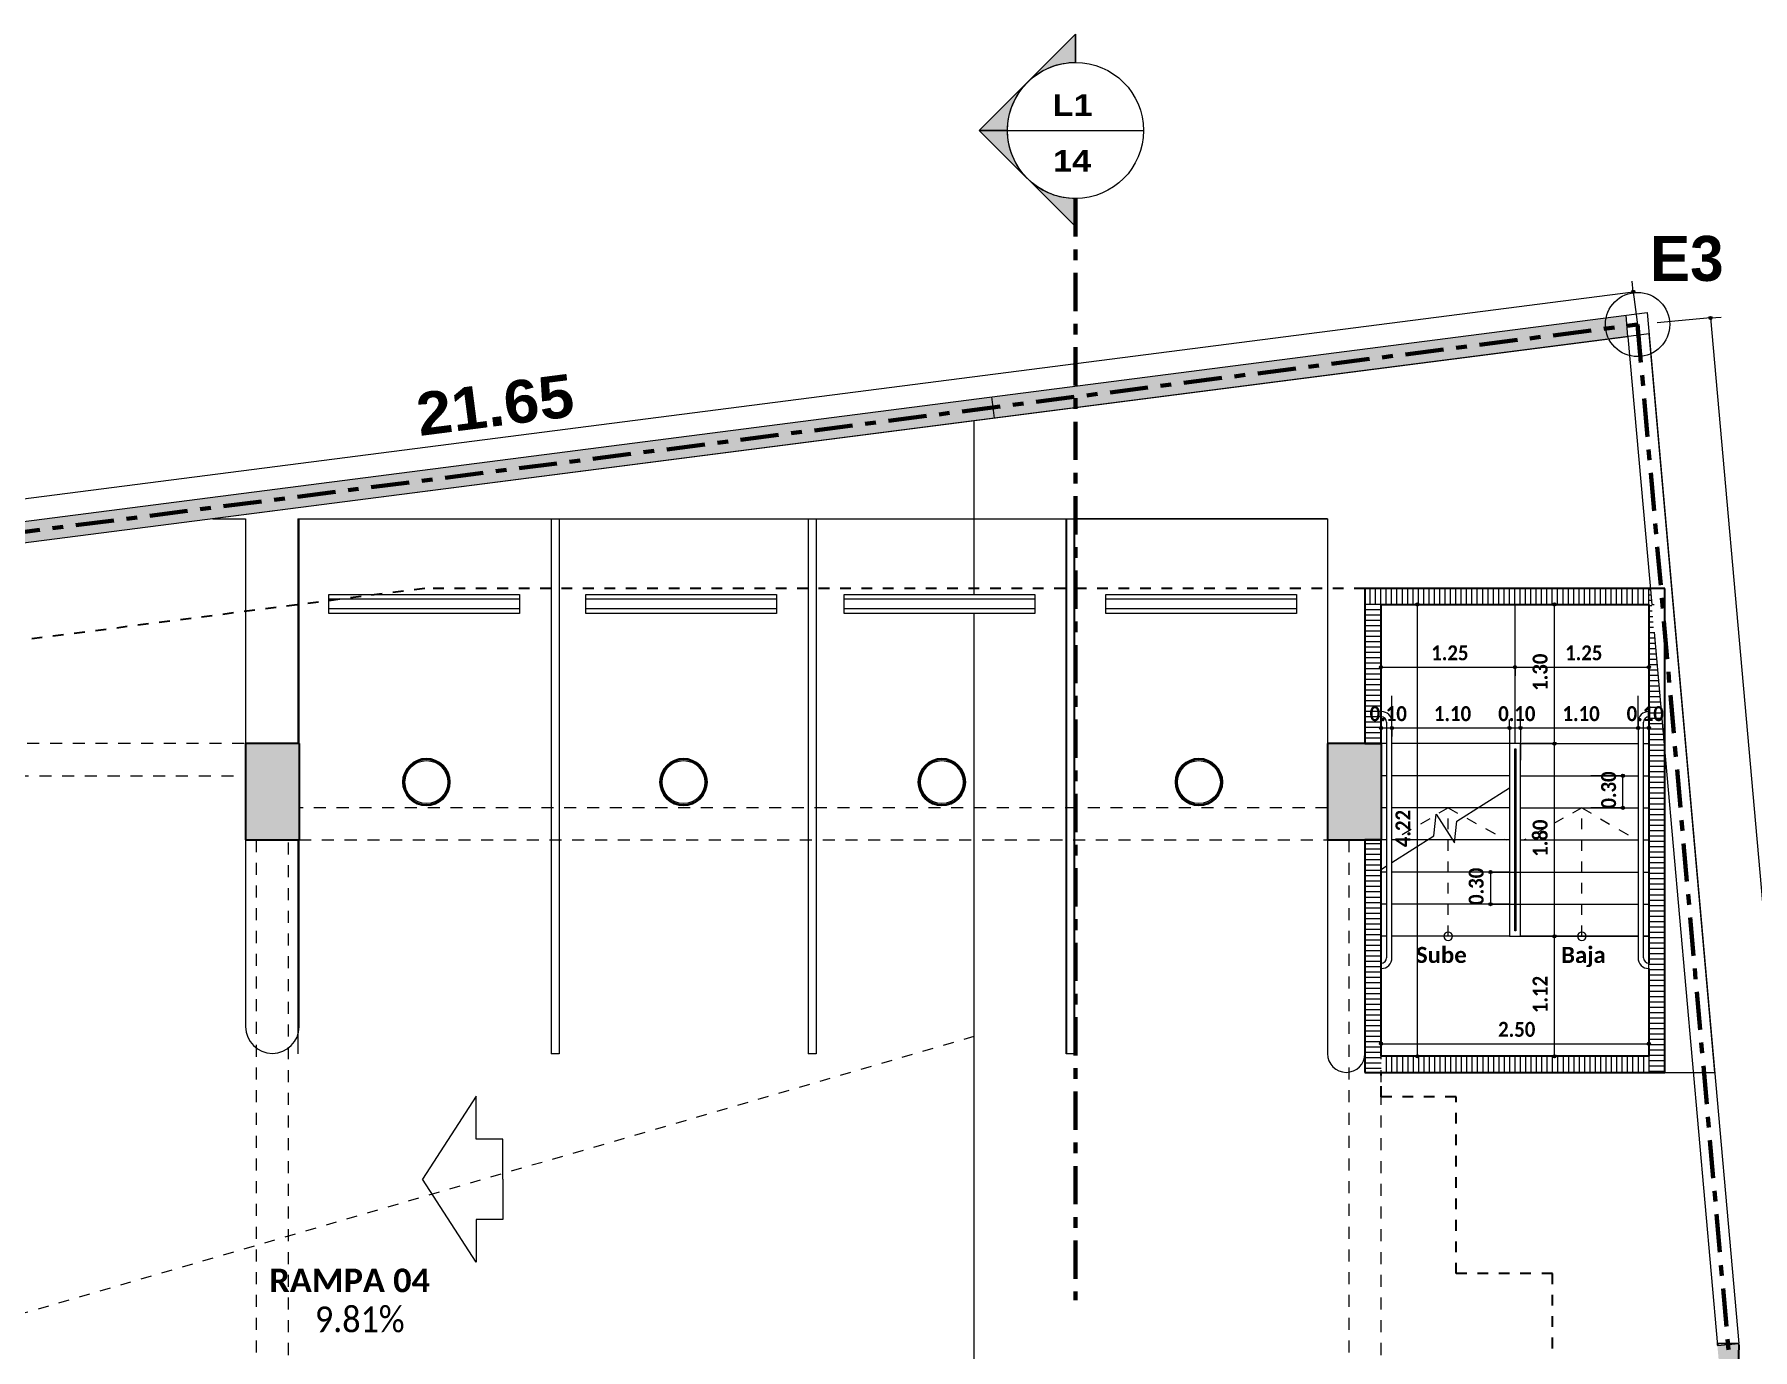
# Model space of a CAD drawing. Header units: metres. Extents: x -144 to 1000, y -717 to 29.
# Drawn here: x 414.81 to 430.85, y -554.04 to -541.75 of the extents above; entities that cross this region are included whole.
import ezdxf

# ---------------------------------------------------------------- set-up
doc = ezdxf.new("R2010")
doc.units = ezdxf.units.M
for name, pattern in [('Basculante', [0.11625, 0.075, -0.04125]), ('basculante modificado', [0.18, 0.1125, -0.0675]), ('Dash Dot 3_16_', [0.595313, 0.357187, -0.119063, 0, -0.119063])]:
    doc.linetypes.add(name, pattern=pattern)
doc.layers.get('0').update_dxf_attribs({"color": 1})
for name, color, linetype, lineweight in [('A-ANNO-DIMS', 1, 'Continuous', 9), ('A-DETL', 1, 'Continuous', 9), ('A-DETL-GENF', 1, 'Continuous', 9), ('A-DETL-THIN', 1, 'Continuous', 9), ('A-FLOR', 2, 'Continuous', 9), ('A-FLOR-OVHD', 7, 'Basculante', 9), ('A-WALL', 4, 'Continuous', 9), ('C-PRKG', 2, 'Continuous', 9), ('G-ANNO-DIMS', 1, 'Continuous', 9), ('G-ANNO-SYMB', 1, 'Continuous', 9), ('G-ANNO-TEXT', 2, 'Continuous', 9), ('S-COLS', 7, 'Continuous', 9), ('S-STRS', 1, 'Continuous', 9)]:
    doc.layers.add(name, color=color, linetype=linetype, lineweight=lineweight)
doc.layers.add('A-WALL-PATT', color=7, linetype='Continuous', lineweight=35, true_color=0x9c9c9c)
doc.styles.add('Arial Black', font='', dxfattribs={"height": 0.15})
doc.styles.add('Britannic Bold_B_1', font='', dxfattribs={"width": 0.7, "height": 0.4})
doc.styles.add('Britannic Bold_B_2', font='', dxfattribs={"width": 1.1, "height": 0.009})
doc.styles.add('Calibri', font='calibri.ttf', dxfattribs={"width": 0.9, "height": 0.24})
doc.styles.add('Calibri_B', font='calibrib.ttf', dxfattribs={"height": 0.165})
doc.styles.add('Calibri_B_1', font='calibrib.ttf', dxfattribs={"height": 0.135})
doc.styles.add('Calibri_B_6', font='calibrib.ttf', dxfattribs={"width": 0.9})
doc.styles.get('Arial Black').set_extended_font_data('Arial Black')
doc.styles.get('Britannic Bold_B_1').set_extended_font_data('Britannic Bold', bold=True)
doc.styles.get('Britannic Bold_B_2').set_extended_font_data('Britannic Bold', bold=True)

# ---------------------------------------------------------------- blocks, each defined once
blk = doc.blocks.new('Y')
at = {"layer": 'A-ANNO-DIMS', "lineweight": 25, "true_color": 0x0000ff}
h = blk.add_hatch(color=5, dxfattribs=at)
edge = h.paths.add_edge_path()
edge.add_arc((418.9, -483.673), 0.015, 0, 360)
h = blk.add_hatch(color=5, dxfattribs=at)
edge = h.paths.add_edge_path()
edge.add_arc((419.621, -483.918), 0.015, 0, 360)
at = {"layer": 'A-ANNO-DIMS', "lineweight": 25}
h = blk.add_hatch(color=256, dxfattribs=at)
edge = h.paths.add_edge_path()
edge.add_arc((416.884, -486.594), 0.015, 0, 360)
h = blk.add_hatch(color=256, dxfattribs=at)
edge = h.paths.add_edge_path()
edge.add_arc((418.164, -486.594), 0.015, 0, 360)
h = blk.add_hatch(color=256, dxfattribs=at)
edge = h.paths.add_edge_path()
edge.add_arc((416.545, -487.18), 0.015, 0, 360)
h = blk.add_hatch(color=256, dxfattribs=at)
edge = h.paths.add_edge_path()
edge.add_arc((417.796, -487.18), 0.015, 0, 360)
h = blk.add_hatch(color=256, dxfattribs=at)
edge = h.paths.add_edge_path()
edge.add_arc((417.796, -487.18), 0.015, 0, 360)
h = blk.add_hatch(color=256, dxfattribs=at)
edge = h.paths.add_edge_path()
edge.add_arc((419.045, -487.18), 0.015, 0, 360)
h = blk.add_hatch(color=256, dxfattribs=at)
edge = h.paths.add_edge_path()
edge.add_arc((416.545, -487.748), 0.015, 0, 360)
h = blk.add_hatch(color=256, dxfattribs=at)
edge = h.paths.add_edge_path()
edge.add_arc((416.647, -487.748), 0.015, 0, 360)
h = blk.add_hatch(color=256, dxfattribs=at)
edge = h.paths.add_edge_path()
edge.add_arc((416.647, -487.748), 0.015, 0, 360)
h = blk.add_hatch(color=256, dxfattribs=at)
edge = h.paths.add_edge_path()
edge.add_arc((417.745, -487.748), 0.015, 0, 360)
h = blk.add_hatch(color=256, dxfattribs=at)
edge = h.paths.add_edge_path()
edge.add_arc((417.745, -487.748), 0.015, 0, 360)
h = blk.add_hatch(color=256, dxfattribs=at)
edge = h.paths.add_edge_path()
edge.add_arc((417.847, -487.748), 0.015, 0, 360)
h = blk.add_hatch(color=256, dxfattribs=at)
edge = h.paths.add_edge_path()
edge.add_arc((417.847, -487.748), 0.015, 0, 360)
h = blk.add_hatch(color=256, dxfattribs=at)
edge = h.paths.add_edge_path()
edge.add_arc((418.945, -487.748), 0.015, 0, 360)
h = blk.add_hatch(color=256, dxfattribs=at)
edge = h.paths.add_edge_path()
edge.add_arc((418.945, -487.748), 0.015, 0, 360)
h = blk.add_hatch(color=256, dxfattribs=at)
edge = h.paths.add_edge_path()
edge.add_arc((419.045, -487.748), 0.015, 0, 360)
h = blk.add_hatch(color=256, dxfattribs=at)
edge = h.paths.add_edge_path()
edge.add_arc((418.164, -487.894), 0.015, 0, 360)
h = blk.add_hatch(color=256, dxfattribs=at)
edge = h.paths.add_edge_path()
edge.add_arc((418.164, -487.894), 0.015, 0, 360)
h = blk.add_hatch(color=256, dxfattribs=at)
edge = h.paths.add_edge_path()
edge.add_arc((418.803, -488.194), 0.015, 0, 360)
h = blk.add_hatch(color=256, dxfattribs=at)
edge = h.paths.add_edge_path()
edge.add_arc((418.803, -488.494), 0.015, 0, 360)
h = blk.add_hatch(color=256, dxfattribs=at)
edge = h.paths.add_edge_path()
edge.add_arc((417.567, -489.094), 0.015, 0, 360)
h = blk.add_hatch(color=256, dxfattribs=at)
edge = h.paths.add_edge_path()
edge.add_arc((417.567, -489.394), 0.015, 0, 360)
h = blk.add_hatch(color=256, dxfattribs=at)
edge = h.paths.add_edge_path()
edge.add_arc((418.164, -489.694), 0.015, 0, 360)
h = blk.add_hatch(color=256, dxfattribs=at)
edge = h.paths.add_edge_path()
edge.add_arc((418.164, -489.694), 0.015, 0, 360)
h = blk.add_hatch(color=256, dxfattribs=at)
edge = h.paths.add_edge_path()
edge.add_arc((416.545, -490.697), 0.015, 0, 360)
h = blk.add_hatch(color=256, dxfattribs=at)
edge = h.paths.add_edge_path()
edge.add_arc((419.045, -490.697), 0.015, 0, 360)
h = blk.add_hatch(color=256, dxfattribs=at)
edge = h.paths.add_edge_path()
edge.add_arc((416.884, -490.815), 0.015, 0, 360)
h = blk.add_hatch(color=256, dxfattribs=at)
edge = h.paths.add_edge_path()
edge.add_arc((418.164, -490.815), 0.015, 0, 360)
at = {"layer": 'A-WALL', "true_color": 0x808080}
h = blk.add_hatch(color=8, dxfattribs=at)
h.paths.add_polyline_path([(412.934, -484.854), (418.85, -484.093), (418.832, -483.893), (412.908, -484.656)])
h.paths.add_polyline_path([(419.048, -484.067), (419.048, -484.067), (419.033, -483.893)])
blk.add_hatch(color=8, dxfattribs=at).paths.add_polyline_path([(402.234, -486.231), (412.934, -484.854), (412.908, -484.656), (402.208, -486.033)])
at = {"layer": 'A-WALL-PATT', "true_color": 0x747474}
blk.add_hatch(color=8, dxfattribs=at).paths.add_polyline_path([(419.85, -494.665), (419.851, -494.665), (419.885, -493.499), (419.88, -493.499), (419.685, -493.516), (419.787, -494.665)])
at = {"layer": 'G-ANNO-SYMB', "extrusion": (0, 0, -1)}
h = blk.add_hatch(color=256, dxfattribs=at)
edge = h.paths.add_edge_path()
edge.add_arc((-413.693, -482.166), 0.636, 47.9216, 90)
edge.add_line((-413.693, -481.531), (-413.693, -481.268))
edge.add_line((-413.693, -481.268), (-413.266, -481.694))
h = blk.add_hatch(color=256, dxfattribs=at)
edge = h.paths.add_edge_path()
edge.add_line((-413.243, -481.717), (-412.794, -482.166))
edge.add_line((-412.794, -482.166), (-413.058, -482.166))
edge.add_arc((-413.693, -482.166), 0.635, 0, 45)
h = blk.add_hatch(color=256, dxfattribs=at)
edge = h.paths.add_edge_path()
edge.add_arc((-413.693, -482.166), 0.635, -45, 0)
edge.add_line((-413.058, -482.166), (-412.794, -482.166))
edge.add_line((-412.794, -482.166), (-413.243, -482.615))
h = blk.add_hatch(color=256, dxfattribs=at)
edge = h.paths.add_edge_path()
edge.add_line((-413.266, -482.638), (-413.693, -483.064))
edge.add_line((-413.693, -483.064), (-413.693, -482.802))
edge.add_arc((-413.693, -482.166), 0.636, -90, -47.9216)
at = {"layer": 'S-COLS', "true_color": 0x5b5b5b}
h = blk.add_hatch(color=251, dxfattribs=at)
h.paths.add_polyline_path([(398.745, -507.644), (398.745, -506.744), (398.245, -506.744), (398.245, -507.644)])
h.paths.add_polyline_path([(416.544, -507.644), (416.544, -506.744), (416.044, -506.744), (416.044, -507.644)])
h.paths.add_polyline_path([(405.945, -507.644), (406.445, -507.644), (406.445, -506.744), (405.945, -506.744), (405.945, -507.511)])
h.paths.add_polyline_path([(404.145, -499.944), (404.144, -499.444), (402.444, -499.444), (402.444, -497.294), (404.145, -497.294), (404.144, -496.794), (402.144, -496.794), (402.145, -499.944), (403.927, -499.944)])
h.paths.add_polyline_path([(412.484, -499.944), (412.484, -499.943), (412.484, -496.794), (412.245, -496.794), (412.245, -499.944), (412.484, -499.944)])
h.paths.add_polyline_path([(405.945, -499.944), (406.445, -499.943), (406.445, -499.044), (405.945, -499.044), (405.945, -499.943)])
h.paths.add_polyline_path([(416.545, -499.944), (416.545, -499.943), (416.145, -499.944)])
h.paths.add_polyline_path([(398.745, -499.944), (398.745, -499.244), (398.245, -499.244), (398.245, -499.944)])
h.paths.add_polyline_path([(406.05, -497.694), (406.445, -497.694), (406.445, -496.794), (405.945, -496.794), (405.945, -497.694)])
h.paths.add_polyline_path([(398.744, -497.494), (398.744, -496.793), (398.244, -496.793), (398.244, -497.494)])
h.paths.add_polyline_path([(416.475, -488.794), (416.545, -488.794), (416.545, -487.894), (416.045, -487.894), (416.045, -488.794), (416.209, -488.794)])
h.paths.add_polyline_path([(406.05, -488.794), (406.445, -488.794), (406.445, -487.894), (405.945, -487.894), (405.945, -488.794)])
h.paths.add_polyline_path([(399.345, -488.194), (399.345, -487.694), (398.445, -487.694), (398.445, -488.194)])
at = {"layer": 'A-ANNO-DIMS', "color": 5, "true_color": 0x0000ff}
for p, q in [((418.9, -483.673), (418.888, -483.574)), ((397.425, -486.437), (418.9, -483.673)), ((418.9, -483.673), (418.964, -484.169)), ((419.621, -483.918), (419.123, -483.962)), ((419.621, -483.918), (419.721, -483.909)), ((419.621, -483.918), (422.022, -510.992))]:
    blk.add_line(p, q, dxfattribs=at)
at = {"layer": 'A-ANNO-DIMS'}
for p, q in [((416.884, -486.594), (416.584, -486.594)), ((416.884, -490.815), (416.884, -486.594)), ((416.884, -486.594), (416.964, -486.594)), ((418.164, -486.594), (417.864, -486.594)), ((418.164, -487.894), (418.164, -486.594)), ((418.164, -486.594), (418.244, -486.594)), ((416.545, -487.18), (416.545, -486.88)), ((417.796, -487.18), (417.796, -486.88)), ((417.796, -487.18), (417.796, -486.88)), ((419.045, -487.18), (419.045, -486.88)), ((416.545, -487.18), (417.796, -487.18)), ((416.545, -487.18), (416.545, -487.26)), ((417.796, -487.18), (417.796, -487.26)), ((417.796, -487.18), (419.045, -487.18)), ((417.796, -487.18), (417.796, -487.26)), ((419.045, -487.18), (419.045, -487.26)), ((416.545, -487.748), (416.545, -487.448)), ((416.647, -487.748), (416.647, -487.448)), ((416.647, -487.748), (416.647, -487.448)), ((418.945, -487.748), (418.945, -487.448)), ((418.945, -487.748), (418.945, -487.448)), ((419.045, -487.748), (419.045, -487.448)), ((416.545, -487.748), (416.647, -487.748)), ((416.545, -487.748), (416.545, -487.828)), ((416.647, -487.748), (416.647, -487.828)), ((416.647, -487.748), (417.745, -487.748)), ((416.647, -487.748), (416.647, -487.828)), ((417.745, -487.748), (417.745, -487.668)), ((417.745, -487.748), (417.745, -487.668)), ((417.745, -487.748), (417.745, -488.048)), ((417.745, -487.748), (417.847, -487.748)), ((417.745, -487.748), (417.745, -488.048)), ((417.847, -487.748), (417.847, -487.668)), ((417.847, -487.748), (417.847, -487.668)), ((417.847, -487.748), (417.847, -488.048)), ((417.847, -487.748), (418.945, -487.748)), ((417.847, -487.748), (417.847, -488.048)), ((418.945, -487.748), (418.945, -487.828)), ((418.945, -487.748), (419.045, -487.748)), ((418.945, -487.748), (418.945, -487.828)), ((419.045, -487.748), (419.045, -487.828)), ((418.164, -487.894), (417.864, -487.894)), ((418.164, -487.894), (417.864, -487.894)), ((418.164, -489.694), (418.164, -487.894)), ((418.164, -487.894), (418.244, -487.894)), ((418.164, -487.894), (418.244, -487.894)), ((418.803, -488.194), (418.503, -488.194)), ((418.803, -488.494), (418.803, -488.194)), ((418.803, -488.194), (418.883, -488.194)), ((418.803, -488.494), (418.503, -488.494)), ((418.803, -488.494), (418.883, -488.494)), ((417.567, -489.094), (417.487, -489.094)), ((417.567, -489.094), (417.567, -489.394)), ((417.567, -489.094), (417.867, -489.094)), ((417.567, -489.394), (417.487, -489.394)), ((417.567, -489.394), (417.867, -489.394)), ((418.164, -489.694), (417.864, -489.694)), ((418.164, -489.694), (417.864, -489.694)), ((418.164, -490.815), (418.164, -489.694)), ((418.164, -489.694), (418.244, -489.694)), ((418.164, -489.694), (418.244, -489.694)), ((416.545, -490.697), (416.545, -490.397)), ((419.045, -490.697), (419.045, -490.397)), ((416.545, -490.697), (419.045, -490.697)), ((416.545, -490.697), (416.545, -490.777)), ((416.884, -490.815), (416.584, -490.815)), ((416.884, -490.815), (416.964, -490.815)), ((418.164, -490.815), (417.864, -490.815)), ((418.164, -490.815), (418.244, -490.815)), ((419.045, -490.697), (419.045, -490.777))]:
    blk.add_line(p, q, dxfattribs=at)
at = {"layer": 'A-ANNO-DIMS', "color": 5, "lineweight": 25, "true_color": 0x0000ff}
for centre in [(418.9, -483.673), (419.621, -483.918)]:
    blk.add_circle(centre, 0.015, dxfattribs=at)
at = {"layer": 'A-ANNO-DIMS', "lineweight": 25}
for centre in [(416.884, -486.594), (418.164, -486.594), (416.545, -487.18), (417.796, -487.18), (417.796, -487.18), (419.045, -487.18), (416.545, -487.748), (416.647, -487.748), (416.647, -487.748), (417.745, -487.748), (417.745, -487.748), (417.847, -487.748), (417.847, -487.748), (418.945, -487.748), (418.945, -487.748), (419.045, -487.748), (418.164, -487.894), (418.164, -487.894), (418.803, -488.194), (418.803, -488.494), (417.567, -489.094), (417.567, -489.394), (418.164, -489.694), (418.164, -489.694), (416.545, -490.697), (419.045, -490.697), (416.884, -490.815), (418.164, -490.815)]:
    blk.add_circle(centre, 0.015, dxfattribs=at)
at = {"layer": 'A-DETL', "color": 7, "linetype": 'Dash Dot 3_16_', "lineweight": 70}
for p, q in [((397.464, -486.742), (418.94, -483.979)), ((418.94, -483.979), (421.34, -511.053))]:
    blk.add_line(p, q, dxfattribs=at)
at = {"layer": 'A-DETL', "color": 253, "true_color": 0xb6b6b6}
for p, q in [((419.048, -484.067), (405.638, -485.793)), ((419.66, -490.965), (419.048, -484.067)), ((405.638, -485.793), (405.945, -485.793)), ((405.945, -485.793), (405.945, -487.894)), ((406.445, -487.894), (406.445, -485.793)), ((406.445, -485.793), (416.045, -485.793)), ((416.045, -485.793), (416.045, -487.894)), ((416.395, -487.894), (416.395, -486.444)), ((416.395, -486.444), (419.195, -486.444)), ((405.945, -487.894), (406.445, -487.894)), ((416.045, -487.894), (416.395, -487.894)), ((406.445, -488.794), (405.945, -488.794)), ((405.945, -488.794), (405.945, -490.538)), ((406.445, -490.538), (406.445, -488.794)), ((416.395, -488.794), (416.045, -488.794)), ((416.045, -488.794), (416.045, -490.79)), ((416.395, -490.79), (416.395, -488.794))]:
    blk.add_line(p, q, dxfattribs=at)
at = {"layer": 'A-DETL', "color": 7, "linetype": 'Basculante', "lineweight": 35}
for p, q in [((407.618, -486.444), (398.237, -487.651)), ((419.195, -486.444), (407.618, -486.444)), ((419.195, -490.965), (419.195, -486.444)), ((416.545, -490.965), (419.195, -490.965)), ((416.545, -491.194), (416.545, -490.965)), ((417.245, -491.194), (416.545, -491.194)), ((417.245, -492.844), (417.245, -491.194)), ((418.145, -492.844), (417.245, -492.844)), ((418.145, -496.943), (418.145, -492.844))]:
    blk.add_line(p, q, dxfattribs=at)
at = {"layer": 'A-DETL', "color": 7, "linetype": 'basculante modificado'}
for p, q in [((405.932, -487.894), (399.345, -487.894)), ((399.345, -488.194), (405.932, -488.194)), ((416.045, -488.494), (406.445, -488.494)), ((406.045, -488.794), (406.045, -496.793)), ((406.345, -496.793), (406.345, -488.794)), ((406.445, -488.794), (416.045, -488.794)), ((416.245, -488.794), (416.245, -496.793)), ((416.545, -496.793), (416.545, -488.794))]:
    blk.add_line(p, q, dxfattribs=at)
at = {"layer": 'A-DETL', "color": 9, "linetype": 'Basculante', "true_color": 0xc0c0c0}
blk.add_line((412.745, -490.631), (402.094, -493.733), dxfattribs=at)
at = {"layer": 'A-DETL', "color": 253, "true_color": 0xb6b6b6}
for centre, radius in [((406.195, -490.538), 0.25), ((416.22, -490.79), 0.175)]:
    blk.add_arc(centre, radius, 180, 0, dxfattribs=at)
at = {"layer": 'A-DETL-GENF'}
for p, q in [((408.097, -491.188), (407.597, -491.963)), ((408.097, -491.588), (408.097, -491.188)), ((408.347, -491.588), (408.097, -491.588)), ((408.347, -491.963), (408.347, -491.588)), ((408.097, -492.738), (407.597, -491.963)), ((408.347, -491.963), (408.347, -492.338)), ((408.347, -492.338), (408.097, -492.338)), ((408.097, -492.338), (408.097, -492.738))]:
    blk.add_line(p, q, dxfattribs=at)
at = {"layer": 'A-DETL-THIN'}
for p, q in [((419.195, -486.444), (419.195, -490.965)), ((417.796, -487.894), (417.796, -486.594)), ((416.547, -487.594), (416.547, -487.644)), ((419.045, -487.644), (419.045, -487.594)), ((416.597, -487.694), (416.597, -489.895)), ((416.647, -489.895), (416.647, -487.694)), ((418.945, -487.694), (418.945, -489.895)), ((418.995, -489.895), (418.995, -487.694)), ((417.847, -487.894), (417.745, -487.894)), ((417.745, -487.894), (417.745, -489.694)), ((417.793, -489.644), (417.793, -487.944)), ((417.793, -487.944), (417.802, -487.944)), ((417.802, -487.944), (417.802, -489.644)), ((417.847, -489.694), (417.847, -487.894)), ((416.597, -488.794), (416.545, -488.794)), ((417.745, -488.794), (416.647, -488.794)), ((416.597, -489.094), (416.545, -489.094)), ((417.745, -489.094), (416.647, -489.094)), ((416.597, -489.394), (416.545, -489.394)), ((417.745, -489.394), (416.647, -489.394)), ((416.597, -489.694), (416.545, -489.694)), ((417.745, -489.694), (416.647, -489.694)), ((417.745, -489.694), (417.847, -489.694)), ((417.802, -489.644), (417.793, -489.644)), ((416.547, -489.945), (416.547, -489.995)), ((419.045, -489.995), (419.045, -489.945)), ((419.195, -490.965), (419.66, -490.965))]:
    blk.add_line(p, q, dxfattribs=at)
blk.add_circle((418.94, -483.979), 0.3, dxfattribs=at)
for centre, radius, start, end in [((416.547, -487.694), 0.1, 360, 90), ((419.045, -487.694), 0.1, 90, 180), ((416.547, -487.694), 0.05, 0, 90), ((419.045, -487.694), 0.05, 90, 180), ((417.172, -489.694), 0.04, 0, 180), ((417.172, -489.694), 0.04, 180, 0), ((418.42, -489.694), 0.04, 90, 270), ((418.42, -489.694), 0.04, 270, 90), ((416.547, -489.895), 0.05, 270, 0), ((416.547, -489.895), 0.1, 270, 0), ((419.045, -489.895), 0.1, 180, 270), ((419.045, -489.895), 0.05, 180, 270)]:
    blk.add_arc(centre, radius, start, end, dxfattribs=at)
at = {"layer": 'A-FLOR'}
for p, q in [((412.745, -484.878), (412.745, -486.501)), ((412.745, -486.677), (412.745, -494.743)), ((417.802, -489.094), (417.793, -489.094))]:
    blk.add_line(p, q, dxfattribs=at)
at = {"layer": 'A-FLOR', "color": 8, "true_color": 0x808080}
for p, q in [((416.597, -489.694), (416.545, -489.694)), ((417.745, -489.694), (416.647, -489.694)), ((418.945, -489.694), (417.847, -489.694)), ((419.045, -489.694), (418.995, -489.694))]:
    blk.add_line(p, q, dxfattribs=at)
at = {"layer": 'A-FLOR-OVHD'}
for p, q in [((417.172, -488.494), (416.662, -488.794)), ((417.172, -489.694), (417.172, -488.494)), ((417.172, -488.494), (417.712, -488.794)), ((418.42, -488.494), (417.88, -488.794)), ((418.42, -489.694), (418.42, -488.494)), ((418.42, -488.494), (418.93, -488.794))]:
    blk.add_line(p, q, dxfattribs=at)
at = {"layer": 'A-WALL'}
for p, q in [((397.379, -486.654), (419.031, -483.868)), ((418.85, -484.093), (418.832, -483.893)), ((419.031, -483.868), (419.885, -493.499)), ((419.031, -483.868), (419.885, -493.499)), ((418.85, -484.093), (397.319, -486.864)), ((418.85, -484.093), (419.072, -486.594)), ((419.048, -484.067), (419.048, -484.067)), ((412.908, -484.656), (412.934, -484.854)), ((419.095, -486.853), (419.685, -493.516)), ((419.685, -493.516), (419.885, -493.499))]:
    blk.add_line(p, q, dxfattribs=at)
at = {"layer": 'A-WALL', "lineweight": 35}
for p, q in [((419.195, -486.444), (416.395, -486.444)), ((416.395, -486.444), (416.395, -487.894)), ((419.195, -490.965), (419.195, -486.444)), ((416.545, -486.594), (419.045, -486.594)), ((416.545, -487.894), (416.545, -486.594)), ((419.045, -486.594), (419.045, -487.594)), ((419.045, -487.644), (419.045, -489.945)), ((416.395, -487.894), (416.545, -487.894)), ((416.395, -488.794), (416.395, -490.965)), ((416.545, -488.794), (416.395, -488.794)), ((416.545, -490.815), (416.545, -488.794)), ((419.045, -489.995), (419.045, -490.815)), ((419.045, -490.815), (416.545, -490.815)), ((416.395, -490.965), (419.195, -490.965)), ((419.685, -493.494), (419.685, -493.512)), ((419.685, -493.494), (419.885, -493.499)), ((419.885, -493.506), (419.851, -494.665))]:
    blk.add_line(p, q, dxfattribs=at)
at = {"layer": 'A-WALL-PATT', "color": 8, "lineweight": 5, "true_color": 0x808080}
for p, q in [((416.444, -486.594), (416.444, -486.444)), ((416.494, -486.594), (416.494, -486.444)), ((416.544, -486.594), (416.544, -486.444)), ((416.594, -486.594), (416.594, -486.444)), ((416.644, -486.594), (416.644, -486.444)), ((416.694, -486.594), (416.694, -486.444)), ((416.744, -486.594), (416.744, -486.444)), ((416.794, -486.594), (416.794, -486.444)), ((416.844, -486.594), (416.844, -486.444)), ((416.894, -486.594), (416.894, -486.444)), ((416.944, -486.594), (416.944, -486.444)), ((416.994, -486.594), (416.994, -486.444)), ((417.044, -486.594), (417.044, -486.444)), ((417.094, -486.594), (417.094, -486.444)), ((417.144, -486.594), (417.144, -486.444)), ((417.194, -486.594), (417.194, -486.444)), ((417.244, -486.594), (417.244, -486.444)), ((417.294, -486.594), (417.294, -486.444)), ((417.344, -486.594), (417.344, -486.444)), ((417.394, -486.594), (417.394, -486.444)), ((417.444, -486.594), (417.444, -486.444)), ((417.494, -486.594), (417.494, -486.444)), ((417.544, -486.594), (417.544, -486.444)), ((417.594, -486.594), (417.594, -486.444)), ((417.644, -486.594), (417.644, -486.444)), ((417.694, -486.594), (417.694, -486.444)), ((417.744, -486.594), (417.744, -486.444)), ((417.794, -486.594), (417.794, -486.444)), ((417.844, -486.594), (417.844, -486.444)), ((417.894, -486.594), (417.894, -486.444)), ((417.944, -486.594), (417.944, -486.444)), ((417.994, -486.594), (417.994, -486.444)), ((418.044, -486.594), (418.044, -486.444)), ((418.094, -486.594), (418.094, -486.444)), ((418.144, -486.594), (418.144, -486.444)), ((418.194, -486.594), (418.194, -486.444)), ((418.244, -486.594), (418.244, -486.444)), ((418.294, -486.594), (418.294, -486.444)), ((418.344, -486.594), (418.344, -486.444)), ((418.394, -486.594), (418.394, -486.444)), ((418.444, -486.594), (418.444, -486.444)), ((418.494, -486.594), (418.494, -486.444)), ((418.544, -486.594), (418.544, -486.444)), ((418.594, -486.594), (418.594, -486.444)), ((418.644, -486.594), (418.644, -486.444)), ((418.694, -486.594), (418.694, -486.444)), ((418.744, -486.594), (418.744, -486.444)), ((418.794, -486.594), (418.794, -486.444)), ((418.844, -486.594), (418.844, -486.444)), ((418.894, -486.594), (418.894, -486.444)), ((418.944, -486.594), (418.944, -486.444)), ((418.994, -486.594), (418.994, -486.444)), ((419.044, -486.594), (419.044, -486.444)), ((419.045, -486.455), (419.059, -486.455)), ((419.045, -486.505), (419.064, -486.505)), ((419.064, -486.505), (419.064, -486.505)), ((416.545, -486.594), (416.395, -486.594)), ((416.545, -486.644), (416.395, -486.644)), ((419.045, -486.555), (419.068, -486.555)), ((419.045, -486.605), (419.073, -486.605)), ((419.045, -486.655), (419.077, -486.655)), ((419.068, -486.555), (419.068, -486.555)), ((416.545, -486.694), (416.395, -486.694)), ((416.545, -486.744), (416.395, -486.744)), ((416.545, -486.794), (416.395, -486.794)), ((419.045, -486.705), (419.081, -486.705)), ((419.045, -486.755), (419.086, -486.755)), ((419.045, -486.805), (419.09, -486.805)), ((416.545, -486.844), (416.395, -486.844)), ((416.545, -486.894), (416.395, -486.894)), ((416.545, -486.944), (416.395, -486.944)), ((416.545, -486.994), (416.395, -486.994)), ((419.045, -486.855), (419.095, -486.855)), ((419.045, -486.905), (419.099, -486.905)), ((419.045, -486.955), (419.104, -486.955)), ((416.545, -487.044), (416.395, -487.044)), ((416.545, -487.094), (416.395, -487.094)), ((416.545, -487.144), (416.395, -487.144)), ((419.045, -487.005), (419.108, -487.005)), ((419.045, -487.055), (419.112, -487.055)), ((419.045, -487.105), (419.117, -487.105)), ((419.045, -487.155), (419.121, -487.155)), ((416.545, -487.194), (416.395, -487.194)), ((416.545, -487.244), (416.395, -487.244)), ((416.545, -487.294), (416.395, -487.294)), ((419.045, -487.205), (419.126, -487.205)), ((419.045, -487.255), (419.13, -487.255)), ((419.045, -487.305), (419.135, -487.305)), ((419.126, -487.205), (419.126, -487.205)), ((419.13, -487.255), (419.13, -487.255)), ((419.135, -487.305), (419.135, -487.305)), ((416.545, -487.344), (416.395, -487.344)), ((416.545, -487.394), (416.395, -487.394)), ((416.545, -487.444), (416.395, -487.444)), ((419.045, -487.355), (419.139, -487.355)), ((419.045, -487.405), (419.143, -487.405)), ((419.045, -487.455), (419.148, -487.455)), ((419.139, -487.355), (419.139, -487.355)), ((419.143, -487.405), (419.143, -487.405)), ((419.148, -487.455), (419.148, -487.455)), ((416.545, -487.494), (416.395, -487.494)), ((416.545, -487.544), (416.395, -487.544)), ((416.545, -487.594), (416.395, -487.594)), ((419.045, -487.505), (419.152, -487.505)), ((419.045, -487.555), (419.157, -487.555)), ((419.045, -487.605), (419.161, -487.605)), ((419.152, -487.505), (419.152, -487.505)), ((419.157, -487.555), (419.157, -487.555)), ((419.161, -487.605), (419.161, -487.605)), ((416.545, -487.644), (416.395, -487.644)), ((416.545, -487.694), (416.395, -487.694)), ((416.545, -487.744), (416.395, -487.744)), ((416.545, -487.794), (416.395, -487.794)), ((419.045, -487.655), (419.166, -487.655)), ((419.045, -487.705), (419.17, -487.705)), ((419.045, -487.755), (419.174, -487.755)), ((419.166, -487.655), (419.166, -487.655)), ((419.17, -487.705), (419.17, -487.705)), ((419.174, -487.755), (419.175, -487.755)), ((416.545, -487.844), (416.395, -487.844)), ((419.045, -487.805), (419.179, -487.805)), ((419.045, -487.855), (419.183, -487.855)), ((419.045, -487.905), (419.188, -487.905)), ((419.045, -487.955), (419.192, -487.955)), ((419.179, -487.805), (419.179, -487.805)), ((419.183, -487.855), (419.183, -487.855)), ((419.188, -487.905), (419.188, -487.905)), ((419.192, -487.955), (419.192, -487.955)), ((419.045, -488.005), (419.195, -488.005)), ((419.045, -488.055), (419.195, -488.055)), ((419.045, -488.105), (419.195, -488.105)), ((419.045, -488.155), (419.195, -488.155)), ((419.045, -488.205), (419.195, -488.205)), ((419.045, -488.255), (419.195, -488.255)), ((419.045, -488.305), (419.195, -488.305)), ((419.045, -488.355), (419.195, -488.355)), ((419.045, -488.405), (419.195, -488.405)), ((419.045, -488.455), (419.195, -488.455)), ((419.045, -488.505), (419.195, -488.505)), ((419.045, -488.555), (419.195, -488.555)), ((419.045, -488.605), (419.195, -488.605)), ((419.045, -488.655), (419.195, -488.655)), ((419.045, -488.705), (419.195, -488.705)), ((419.045, -488.755), (419.195, -488.755)), ((416.545, -488.83), (416.395, -488.83)), ((416.545, -488.88), (416.395, -488.88)), ((419.045, -488.805), (419.195, -488.805)), ((419.045, -488.855), (419.195, -488.855)), ((419.045, -488.905), (419.195, -488.905)), ((416.545, -488.93), (416.395, -488.93)), ((416.545, -488.98), (416.395, -488.98)), ((416.545, -489.03), (416.395, -489.03)), ((416.545, -489.08), (416.395, -489.08)), ((419.045, -488.955), (419.195, -488.955)), ((419.045, -489.005), (419.195, -489.005)), ((419.045, -489.055), (419.195, -489.055)), ((416.545, -489.13), (416.395, -489.13)), ((416.545, -489.18), (416.395, -489.18)), ((416.545, -489.23), (416.395, -489.23)), ((419.045, -489.105), (419.195, -489.105)), ((419.045, -489.155), (419.195, -489.155)), ((419.045, -489.205), (419.195, -489.205)), ((416.545, -489.28), (416.395, -489.28)), ((416.545, -489.33), (416.395, -489.33)), ((416.545, -489.38), (416.395, -489.38)), ((419.045, -489.255), (419.195, -489.255)), ((419.045, -489.305), (419.195, -489.305)), ((419.045, -489.355), (419.195, -489.355)), ((416.545, -489.43), (416.395, -489.43)), ((416.545, -489.48), (416.395, -489.48)), ((416.545, -489.53), (416.395, -489.53)), ((419.045, -489.405), (419.195, -489.405)), ((419.045, -489.455), (419.195, -489.455)), ((419.045, -489.505), (419.195, -489.505)), ((419.045, -489.555), (419.195, -489.555)), ((416.545, -489.58), (416.395, -489.58)), ((416.545, -489.63), (416.395, -489.63)), ((416.545, -489.68), (416.395, -489.68)), ((419.045, -489.605), (419.195, -489.605)), ((419.045, -489.655), (419.195, -489.655)), ((419.045, -489.705), (419.195, -489.705)), ((416.545, -489.73), (416.395, -489.73)), ((416.545, -489.78), (416.395, -489.78)), ((416.545, -489.83), (416.395, -489.83)), ((416.545, -489.88), (416.395, -489.88)), ((419.045, -489.755), (419.195, -489.755)), ((419.045, -489.805), (419.195, -489.805)), ((419.045, -489.855), (419.195, -489.855)), ((416.545, -489.93), (416.395, -489.93)), ((416.545, -489.98), (416.395, -489.98)), ((416.545, -490.03), (416.395, -490.03)), ((419.045, -489.905), (419.195, -489.905)), ((419.045, -489.955), (419.195, -489.955)), ((419.045, -490.005), (419.195, -490.005)), ((416.545, -490.08), (416.395, -490.08)), ((416.545, -490.13), (416.395, -490.13)), ((416.545, -490.18), (416.395, -490.18)), ((419.045, -490.055), (419.195, -490.055)), ((419.045, -490.105), (419.195, -490.105)), ((419.045, -490.155), (419.195, -490.155)), ((419.045, -490.205), (419.195, -490.205)), ((416.545, -490.23), (416.395, -490.23)), ((416.545, -490.28), (416.395, -490.28)), ((416.545, -490.33), (416.395, -490.33)), ((419.045, -490.255), (419.195, -490.255)), ((419.045, -490.305), (419.195, -490.305)), ((419.045, -490.355), (419.195, -490.355)), ((416.545, -490.38), (416.395, -490.38)), ((416.545, -490.43), (416.395, -490.43)), ((416.545, -490.48), (416.395, -490.48)), ((419.045, -490.405), (419.195, -490.405)), ((419.045, -490.455), (419.195, -490.455)), ((419.045, -490.505), (419.195, -490.505)), ((416.545, -490.53), (416.395, -490.53)), ((416.545, -490.58), (416.395, -490.58)), ((416.545, -490.63), (416.395, -490.63)), ((416.545, -490.68), (416.395, -490.68)), ((419.045, -490.555), (419.195, -490.555)), ((419.045, -490.605), (419.195, -490.605)), ((419.045, -490.655), (419.195, -490.655)), ((416.545, -490.73), (416.395, -490.73)), ((416.545, -490.78), (416.395, -490.78)), ((416.545, -490.83), (416.395, -490.83)), ((416.594, -490.815), (416.594, -490.965)), ((416.644, -490.815), (416.644, -490.965)), ((416.694, -490.815), (416.694, -490.965)), ((416.744, -490.815), (416.744, -490.965)), ((416.794, -490.815), (416.794, -490.965)), ((416.844, -490.815), (416.844, -490.965)), ((416.894, -490.815), (416.894, -490.965)), ((416.944, -490.815), (416.944, -490.965)), ((416.994, -490.815), (416.994, -490.965)), ((417.044, -490.815), (417.044, -490.965)), ((417.094, -490.815), (417.094, -490.965)), ((417.144, -490.815), (417.144, -490.965)), ((417.194, -490.815), (417.194, -490.965)), ((417.244, -490.815), (417.244, -490.965)), ((417.294, -490.815), (417.294, -490.965)), ((417.344, -490.815), (417.344, -490.965)), ((417.394, -490.815), (417.394, -490.965)), ((417.444, -490.815), (417.444, -490.965)), ((417.494, -490.815), (417.494, -490.965)), ((417.544, -490.815), (417.544, -490.965)), ((417.594, -490.815), (417.594, -490.965)), ((417.644, -490.815), (417.644, -490.965)), ((417.694, -490.815), (417.694, -490.965)), ((417.744, -490.815), (417.744, -490.965)), ((417.794, -490.815), (417.794, -490.965)), ((417.844, -490.815), (417.844, -490.965)), ((417.894, -490.815), (417.894, -490.965)), ((417.944, -490.815), (417.944, -490.965)), ((417.994, -490.815), (417.994, -490.965)), ((418.044, -490.815), (418.044, -490.965)), ((418.094, -490.815), (418.094, -490.965)), ((418.144, -490.815), (418.144, -490.965)), ((418.194, -490.815), (418.194, -490.965)), ((418.244, -490.815), (418.244, -490.965)), ((418.294, -490.815), (418.294, -490.965)), ((418.344, -490.815), (418.344, -490.965)), ((418.394, -490.815), (418.394, -490.965)), ((418.444, -490.815), (418.444, -490.965)), ((418.494, -490.815), (418.494, -490.965)), ((418.544, -490.815), (418.544, -490.965)), ((418.594, -490.815), (418.594, -490.965)), ((418.644, -490.815), (418.644, -490.965)), ((418.694, -490.815), (418.694, -490.965)), ((418.744, -490.815), (418.744, -490.965)), ((418.794, -490.815), (418.794, -490.965)), ((418.844, -490.815), (418.844, -490.965)), ((418.894, -490.815), (418.894, -490.965)), ((418.944, -490.815), (418.944, -490.965)), ((418.994, -490.815), (418.994, -490.965)), ((419.044, -490.815), (419.044, -490.965)), ((419.045, -490.705), (419.195, -490.705)), ((419.045, -490.755), (419.195, -490.755)), ((419.045, -490.805), (419.195, -490.805)), ((416.545, -490.88), (416.395, -490.88)), ((416.545, -490.93), (416.395, -490.93)), ((419.045, -490.855), (419.195, -490.855)), ((419.045, -490.905), (419.195, -490.905)), ((419.045, -490.955), (419.195, -490.955))]:
    blk.add_line(p, q, dxfattribs=at)
at = {"layer": 'C-PRKG', "color": 8, "lineweight": 15, "true_color": 0x808080}
for p, q in [((406.433, -485.793), (408.798, -485.793)), ((408.872, -485.793), (411.198, -485.793)), ((411.272, -485.793), (413.606, -485.793)), ((416.045, -485.793), (413.684, -485.793))]:
    blk.add_line(p, q, dxfattribs=at)
at = {"layer": 'C-PRKG', "color": 8, "true_color": 0x808080}
for p, q in [((406.433, -485.793), (406.433, -487.894)), ((408.798, -485.793), (408.872, -485.793)), ((408.798, -485.793), (408.798, -490.793)), ((408.872, -485.793), (408.872, -490.793)), ((411.198, -485.793), (411.272, -485.793)), ((411.198, -485.793), (411.198, -490.793)), ((411.272, -485.793), (411.272, -490.793)), ((413.606, -485.793), (413.68, -485.793)), ((413.606, -490.793), (413.606, -485.793)), ((413.61, -485.793), (413.684, -485.793)), ((413.61, -485.793), (413.61, -490.793)), ((413.68, -490.793), (413.68, -485.793)), ((413.684, -485.793), (413.684, -490.793)), ((416.045, -485.793), (416.045, -487.894)), ((406.723, -486.544), (406.723, -486.501)), ((406.723, -486.501), (408.503, -486.501)), ((408.503, -486.501), (408.503, -486.544)), ((409.123, -486.544), (409.123, -486.501)), ((409.123, -486.501), (410.903, -486.501)), ((410.903, -486.501), (410.903, -486.544)), ((411.534, -486.544), (411.534, -486.501)), ((411.534, -486.501), (413.314, -486.501)), ((413.314, -486.501), (413.314, -486.544)), ((413.975, -486.544), (413.975, -486.501)), ((413.975, -486.501), (415.755, -486.501)), ((415.755, -486.501), (415.755, -486.544)), ((406.723, -486.634), (406.723, -486.544)), ((408.503, -486.544), (406.723, -486.544)), ((406.723, -486.677), (406.723, -486.634)), ((408.503, -486.634), (406.723, -486.634)), ((408.503, -486.677), (406.723, -486.677)), ((408.503, -486.544), (408.503, -486.634)), ((408.503, -486.634), (408.503, -486.677)), ((409.123, -486.634), (409.123, -486.544)), ((410.903, -486.544), (409.123, -486.544)), ((409.123, -486.677), (409.123, -486.634)), ((410.903, -486.634), (409.123, -486.634)), ((410.903, -486.677), (409.123, -486.677)), ((410.903, -486.544), (410.903, -486.634)), ((410.903, -486.634), (410.903, -486.677)), ((411.534, -486.634), (411.534, -486.544)), ((413.314, -486.544), (411.534, -486.544)), ((411.534, -486.677), (411.534, -486.634)), ((413.314, -486.634), (411.534, -486.634)), ((413.314, -486.677), (411.534, -486.677)), ((413.314, -486.544), (413.314, -486.634)), ((413.314, -486.634), (413.314, -486.677)), ((413.975, -486.634), (413.975, -486.544)), ((415.755, -486.544), (413.975, -486.544)), ((413.975, -486.677), (413.975, -486.634)), ((415.755, -486.634), (413.975, -486.634)), ((415.755, -486.677), (413.975, -486.677)), ((415.755, -486.544), (415.755, -486.634)), ((415.755, -486.634), (415.755, -486.677)), ((406.433, -488.794), (406.433, -490.793)), ((416.045, -488.794), (416.045, -490.793)), ((408.872, -490.793), (408.798, -490.793)), ((411.272, -490.793), (411.198, -490.793)), ((413.68, -490.793), (413.606, -490.793)), ((413.684, -490.793), (413.61, -490.793))]:
    blk.add_line(p, q, dxfattribs=at)
at = {"layer": 'C-PRKG', "color": 8, "lineweight": 15, "true_color": 0x808080}
for centre in [(407.633, -488.253), (410.033, -488.253), (412.445, -488.253), (414.845, -488.253)]:
    blk.add_circle(centre, 0.22, dxfattribs=at)
at = {"layer": 'C-PRKG', "color": 8, "true_color": 0x808080}
for centre in [(407.633, -488.253), (410.033, -488.253), (412.445, -488.253), (414.845, -488.253)]:
    blk.add_circle(centre, 0.2, dxfattribs=at)
for centre, radius, start, end in [((407.633, -488.253), 0.22, 0, 180), ((407.633, -488.253), 0.21, 0, 180), ((410.033, -488.253), 0.22, 0, 180), ((410.033, -488.253), 0.21, 0, 180), ((412.445, -488.253), 0.22, 0, 180), ((412.445, -488.253), 0.21, 0, 180), ((414.845, -488.253), 0.22, 0, 180), ((414.845, -488.253), 0.21, 0, 180), ((407.633, -488.253), 0.22, 180, 0), ((407.633, -488.253), 0.21, 180, 0), ((410.033, -488.253), 0.22, 180, 0), ((410.033, -488.253), 0.21, 180, 0), ((412.445, -488.253), 0.22, 180, 0), ((412.445, -488.253), 0.21, 180, 0), ((414.845, -488.253), 0.22, 180, 0), ((414.845, -488.253), 0.21, 180, 0)]:
    blk.add_arc(centre, radius, start, end, dxfattribs=at)
at = {"layer": 'G-ANNO-SYMB', "lineweight": 18, "extrusion": (0, 0, -1)}
for p, q in [((412.794, -482.166), (413.693, -481.268)), ((413.266, -481.694), (413.693, -481.268)), ((413.693, -481.531), (413.693, -481.268)), ((413.693, -481.268), (413.693, -481.531)), ((412.794, -482.166), (413.243, -481.717)), ((412.794, -482.166), (413.693, -483.064)), ((413.058, -482.166), (412.794, -482.166)), ((413.243, -482.615), (412.794, -482.166)), ((412.794, -482.166), (413.058, -482.166)), ((413.693, -483.064), (413.266, -482.638)), ((413.693, -482.801), (413.693, -483.064)), ((413.693, -482.802), (413.693, -483.064))]:
    blk.add_line(p, q, dxfattribs=at)
at = {"layer": 'G-ANNO-SYMB', "lineweight": 18}
blk.add_line((413.058, -482.166), (414.328, -482.166), dxfattribs=at)
at = {"layer": 'G-ANNO-SYMB', "linetype": 'Dash Dot 3_16_', "lineweight": 70}
blk.add_line((413.693, -482.801), (413.693, -493.093), dxfattribs=at)
at = {"layer": 'G-ANNO-SYMB', "lineweight": 18, "extrusion": (0, 0, -1)}
for radius, start, end in [(0.635, 270, 90), (0.636, 47.9216, 90), (0.635, 90, 270), (0.635, 0, 45), (0.635, 315, 0), (0.636, 270, 312.0784)]:
    blk.add_arc((-413.693, -482.166), radius, start, end, dxfattribs=at)
at = {"layer": 'S-COLS', "lineweight": 35}
for p, q in [((406.445, -487.894), (405.945, -487.894)), ((405.945, -487.894), (405.945, -488.794)), ((406.445, -487.894), (406.445, -488.794)), ((416.545, -487.894), (416.045, -487.894)), ((416.045, -487.894), (416.045, -488.794)), ((416.545, -487.894), (416.545, -488.794)), ((405.945, -488.794), (406.445, -488.794)), ((416.045, -488.794), (416.545, -488.794))]:
    blk.add_line(p, q, dxfattribs=at)
at = {"layer": 'S-STRS'}
for p, q in [((419.072, -486.594), (419.095, -486.594)), ((416.597, -487.894), (416.545, -487.894)), ((417.745, -487.894), (416.647, -487.894)), ((417.847, -487.894), (418.945, -487.894)), ((418.995, -487.894), (419.045, -487.894)), ((416.597, -488.194), (416.545, -488.194)), ((417.745, -488.194), (416.647, -488.194)), ((417.847, -488.194), (418.945, -488.194)), ((418.995, -488.194), (419.045, -488.194)), ((417.252, -488.619), (417.745, -488.307)), ((416.597, -488.494), (416.545, -488.494)), ((417.745, -488.494), (416.647, -488.494)), ((417.038, -488.756), (417.06, -488.554)), ((417.06, -488.554), (417.23, -488.822)), ((417.745, -488.494), (417.45, -488.494)), ((417.847, -488.494), (418.945, -488.494)), ((418.995, -488.494), (419.045, -488.494)), ((416.647, -489.003), (417.038, -488.756)), ((417.23, -488.822), (417.252, -488.619)), ((416.597, -488.794), (416.545, -488.794)), ((417.745, -488.794), (416.647, -488.794)), ((417.212, -488.794), (416.977, -488.794)), ((417.745, -488.794), (417.233, -488.794)), ((417.847, -488.794), (418.945, -488.794)), ((418.995, -488.794), (419.045, -488.794)), ((416.545, -489.069), (416.597, -489.035)), ((416.597, -489.094), (416.545, -489.094)), ((416.597, -489.094), (416.545, -489.094)), ((417.745, -489.094), (416.647, -489.094)), ((417.745, -489.094), (416.647, -489.094)), ((417.847, -489.094), (418.945, -489.094)), ((418.995, -489.094), (419.045, -489.094)), ((417.847, -489.394), (418.945, -489.394)), ((418.995, -489.394), (419.045, -489.394)), ((417.847, -489.694), (418.945, -489.694)), ((418.995, -489.694), (419.045, -489.694))]:
    blk.add_line(p, q, dxfattribs=at)
at = {"layer": 'A-ANNO-DIMS', "color": 5, "true_color": 0x0000ff, "insert": (407.519, -484.624), "char_height": 0.4, "width": 1.40028, "attachment_point": 1, "rotation": 7.3333, "line_spacing_factor": 1.000203, "style": 'Britannic Bold_B_2'}
blk.add_mtext('21.65', dxfattribs=at)
at = {"layer": 'A-ANNO-DIMS', "char_height": 0.14, "width": 0.37613, "attachment_point": 1, "line_spacing_factor": 1.158048, "style": 'Calibri_B_6'}
for s, insert in [('1.25', (417.014, -486.976)), ('1.25', (418.264, -486.976)), ('0.10', (416.439, -487.544)), ('1.10', (417.039, -487.544)), ('0.10', (417.639, -487.544)), ('1.10', (418.239, -487.544)), ('0.10', (418.838, -487.544)), ('2.50', (417.638, -490.493))]:
    blk.add_mtext(s, dxfattribs=dict(at, insert=insert))
at = {"layer": 'A-ANNO-DIMS', "char_height": 0.14, "width": 0.37613, "attachment_point": 1, "rotation": 90, "line_spacing_factor": 1.158048, "style": 'Calibri_B_6'}
for s, insert in [('1.30', (417.96, -487.401)), ('0.30', (418.599, -488.501)), ('4.22', (416.68, -488.861)), ('1.80', (417.96, -488.951)), ('0.30', (417.363, -489.401)), ('1.12', (417.96, -490.411))]:
    blk.add_mtext(s, dxfattribs=dict(at, insert=insert))
at = {"layer": 'G-ANNO-DIMS', "style": 'Calibri', "width": 0.9}
blk.add_text('9.81%%%', height=0.24, dxfattribs=at).set_placement((406.592, -493.392))
at = {"layer": 'G-ANNO-SYMB', "style": 'Arial Black'}
for s, p in [('L1', (413.479, -482.03)), ('14', (413.483, -482.55))]:
    blk.add_text(s, height=0.2, dxfattribs=at).set_placement(p)
at = {"layer": 'G-ANNO-TEXT'}
for s, height, style, p in [('E3', 0.42, 'Britannic Bold_B_1', (419.056, -483.571)), ('Sube', 0.15, 'Calibri_B_1', (416.871, -489.943)), ('Baja', 0.15, 'Calibri_B_1', (418.226, -489.943))]:
    blk.add_text(s, height=height, dxfattribs=dict(at, style=style)).set_placement(p)
at = {"layer": 'G-ANNO-TEXT', "style": 'Calibri_B'}
blk.add_text('RAMPA 04', height=0.22, rotation=360, dxfattribs=at).set_placement((406.167, -493.018))

msp = doc.modelspace()

# ---------------------------------------------------------------- block references
at = {"color": 3}
msp.add_blockref('Y', (10.839, -60.481), dxfattribs=at)

doc.saveas('drawing.dxf')
